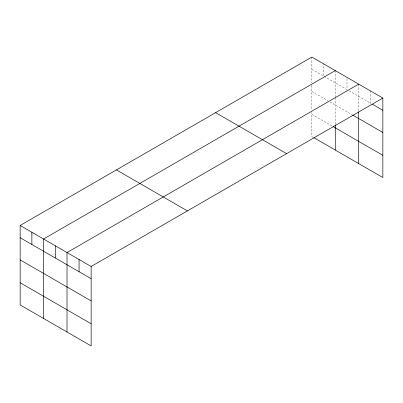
<?xml version="1.0" encoding="UTF-8"?>
<svg xmlns="http://www.w3.org/2000/svg" width="403" height="403" viewBox="0 0 403 403"><rect width="100%" height="100%" fill="white"/><g stroke="black" fill="none" stroke-linecap="round" stroke-linejoin="round"><path stroke-width="0.3" stroke-dasharray="2.02 1.51" d="M311.851 69.296L323.564 76.061L323.564 63.835M324.098 76.368L346.993 89.587L346.993 77.361M349.124 90.816L370.78 103.319L370.78 91.093M311.851 91.481L327.825 100.705M329.956 101.934L352.318 114.85M311.851 114.341L332.087 126.023M313.448 137.448L311.851 136.526L311.851 112.538M358.71 84.126L358.71 110.523M335.281 70.596L335.281 96.997M335.281 97.617L335.281 124.26M311.851 57.07L311.851 82.857M311.851 85.32L311.851 110.13"/><path stroke-width="0.6" d="M382.85 98.06L91.149 266.474L91.149 345.93L20.15 304.94L20.15 225.479L311.851 57.07L382.85 98.06L382.85 177.522L313.982 137.755M335.281 70.596L43.579 239.009L43.579 318.466M358.71 84.126L67.009 252.535L67.009 331.991M372.352 104.226L382.85 110.286M352.852 115.157L382.85 132.476M333.15 126.638L382.85 155.331M215.59 112.644L286.588 153.639M116.412 169.905L187.41 210.895M20.15 225.479L91.149 266.474M20.15 237.71L91.149 278.7M20.15 259.895L91.149 300.885M20.15 282.755L91.149 323.745M358.71 111.757L358.71 163.583M335.281 124.859L335.281 150.057M79.079 259.502L79.079 271.733M55.297 245.77L55.297 258.001M31.867 232.244L31.867 244.47"/></g></svg>
